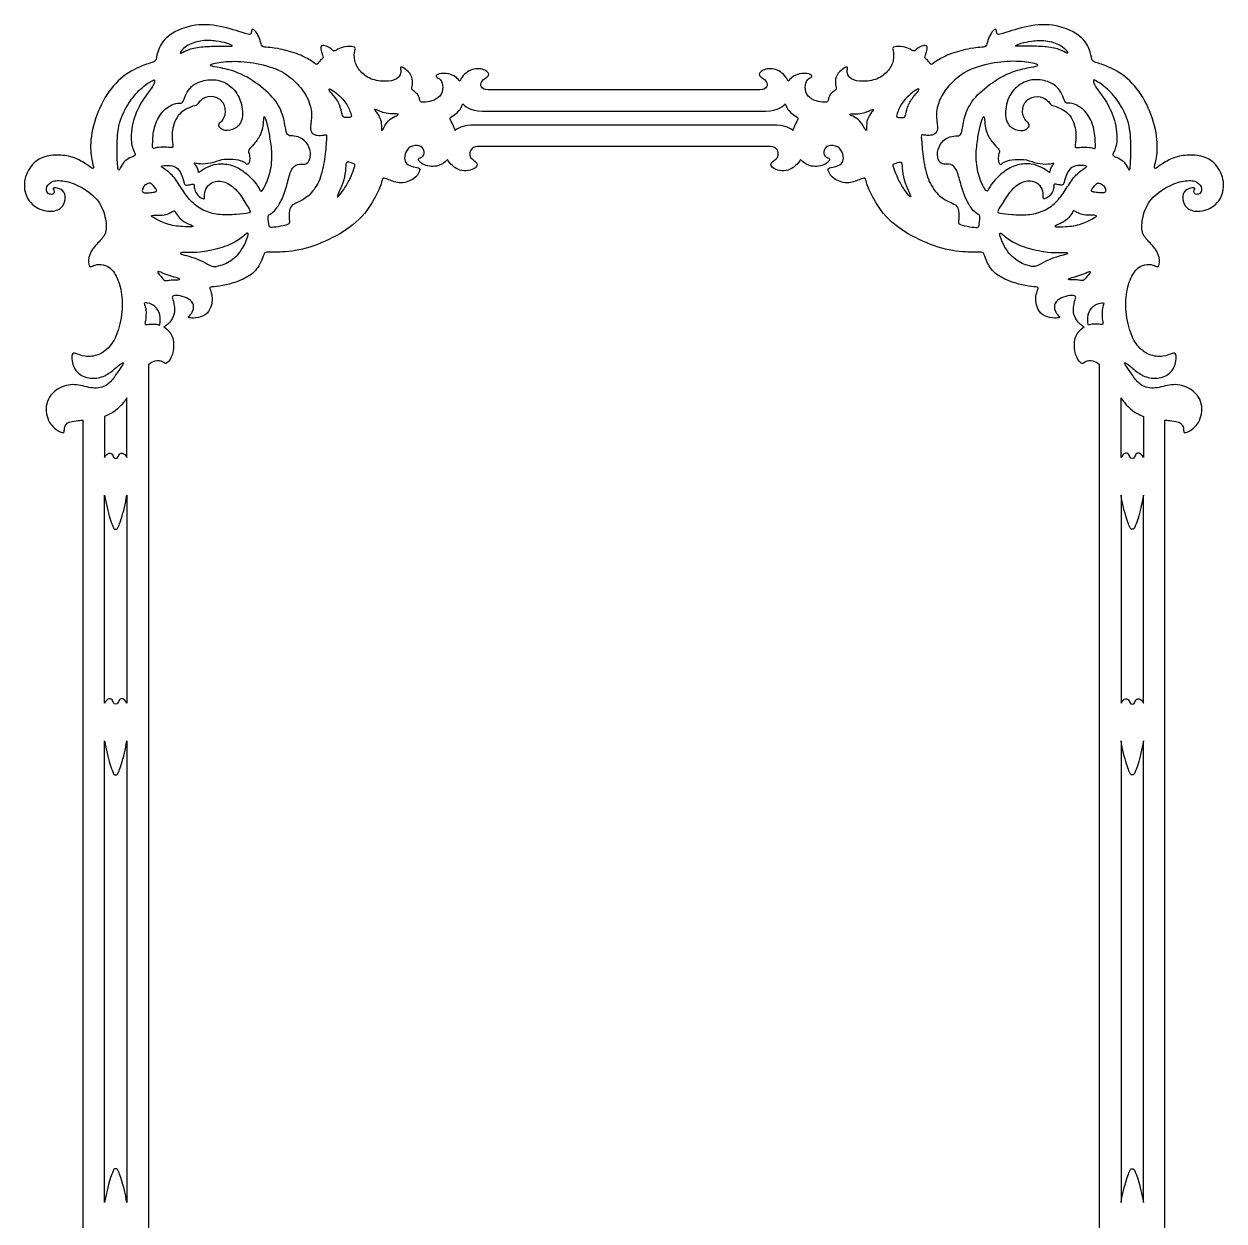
# Model space of a CAD drawing. Header units: millimetres. Extents: x -137 to 152, y -181 to 177.
# Drawn here: x -126.1 to -15.6, y -116.2 to -6 of the extents above; entities that cross this region are included whole.
import ezdxf

# ---------------------------------------------------------------- set-up
doc = ezdxf.new("R2010")
doc.units = ezdxf.units.MM
doc.header["$MEASUREMENT"] = 0
doc.layers.add('Layer 03', color=5, linetype='Continuous')

msp = doc.modelspace()

# ---------------------------------------------------------------- linework, layer by layer
at = {"layer": 'Layer 03'}
for p, q in [((-58.38, -12.02), (-83.38, -12.02)), ((-83.42, -14.01), (-58.34, -14.01)), ((-57.03, -15.27), (-84.73, -15.27)), ((-57.39, -17.26), (-84.36, -17.26)), ((-114.67, -37.33), (-114.67, -93.24)), ((-27.08, -93.24), (-27.08, -37.33)), ((-116.66, -45.9), (-116.66, -40.4)), ((-25.09, -45.9), (-25.09, -40.4)), ((-120.71, -42.44), (-120.71, -144.04)), ((-118.72, -42.1), (-118.72, -45.9)), ((-23.03, -42.1), (-23.03, -45.9)), ((-21.05, -144.04), (-21.05, -42.44)), ((-118.72, -68.52), (-118.72, -49.37)), ((-116.66, -49.37), (-116.66, -68.52)), ((-25.09, -49.37), (-25.09, -68.52)), ((-23.03, -68.52), (-23.03, -49.37)), ((-118.72, -93.24), (-118.72, -71.99)), ((-116.66, -71.99), (-116.66, -93.24)), ((-25.09, -71.99), (-25.09, -93.24)), ((-23.03, -93.24), (-23.03, -71.99)), ((-118.72, -114.49), (-118.72, -93.24)), ((-116.66, -93.24), (-116.66, -114.49)), ((-114.67, -93.24), (-114.67, -149.16)), ((-27.08, -149.16), (-27.08, -93.24)), ((-25.09, -93.24), (-25.09, -114.49)), ((-23.03, -114.49), (-23.03, -93.24))]:
    msp.add_line(p, q, dxfattribs=at)
for points, knots in [([(-86.01, -11.22), (-86.1, -11.1), (-86.46, -10.73), (-87.29, -10.44), (-88.16, -10.6), (-88.24, -10.84), (-87.73, -11.03), (-87.48, -11.77), (-87.74, -12.68), (-88.56, -13.1), (-89.4, -13.2), (-89.67, -13.14), (-89.73, -12.72), (-89.93, -12.34), (-90.4, -12.04), (-90.45, -11.9), (-90.28, -11.23), (-90.53, -10.47), (-91.28, -9.91), (-91.51, -9.9), (-91.39, -10.32), (-91.57, -10.95), (-92.45, -11.32), (-94.13, -11.18), (-95.21, -10.38), (-95.8, -9.31), (-95.66, -8.33), (-95.54, -8.09), (-96.36, -7.97), (-97.15, -8.21), (-97.55, -8.49), (-97.69, -8.42), (-98.13, -8.01), (-98.67, -7.92), (-98.84, -7.99), (-98.77, -8.54), (-98.59, -8.96), (-98.55, -9.09), (-98.93, -9.37), (-99.12, -9.69), (-99.22, -9.73), (-99.65, -9.35), (-100.92, -8.67), (-102.91, -8.16), (-103.96, -8.11), (-104.29, -8.04), (-104.41, -7.28), (-104.77, -6.67), (-105.1, -6.38), (-105.17, -6.53), (-105.22, -6.91), (-105.4, -6.99), (-107.7, -6.17), (-110.38, -5.87), (-112.94, -6.88), (-113.87, -8.37), (-113.94, -9.32), (-114.16, -9.5), (-115.46, -9.81), (-117.55, -11.03), (-119.12, -13.31), (-120.05, -16.08), (-120, -18.3), (-119.67, -19.22), (-119.82, -19.36), (-120.37, -18.86), (-121.48, -18.24), (-122.91, -17.96), (-124.44, -18.13), (-125.72, -19.07), (-126.35, -20.99), (-125.5, -22.78), (-123.85, -23.35), (-122.67, -23.05), (-122.21, -22.01), (-122.49, -21.21), (-123.3, -21.02), (-123.53, -21.12), (-123.37, -21.24), (-123.33, -21.53), (-123.56, -21.71), (-124.05, -21.57), (-124.13, -20.98), (-123.59, -20.34), (-122.24, -20.39), (-120.79, -20.95), (-119.15, -22.2), (-118.53, -23.98), (-118.56, -25.4), (-119.29, -26.03), (-120.26, -27.23), (-120.19, -28.22), (-120.02, -28.38), (-119.64, -28.14), (-118.87, -28.04), (-117.97, -28.51), (-117.29, -29.82), (-116.96, -31.87), (-117.4, -34.24), (-118.08, -35.62), (-119.22, -36.53), (-120.59, -36.66), (-121.47, -36.24), (-121.73, -36.23), (-121.79, -37.28), (-120.99, -38.49), (-119.39, -38.69), (-118.26, -38.18), (-117.44, -37.38), (-116.85, -37.03), (-117.1, -37.44), (-117.71, -38.3), (-118.43, -39.34), (-119.79, -39.62), (-121.28, -39.07), (-122.83, -39.28), (-124.26, -40.6), (-124.03, -42.67), (-122.86, -43.56), (-122.41, -43.63), (-122.44, -43.35), (-122.35, -42.81), (-121.88, -42.53), (-120.94, -42.46), (-120.71, -42.44)], [803.830174, 803.830174, 803.830174, 803.830174, 804.252581, 805.295616, 806.338651, 807.381686, 808.424721, 809.467756, 810.510791, 811.553825, 812.59686, 813.639895, 814.68293, 815.725965, 816.769, 817.812035, 818.85507, 819.898104, 820.941139, 821.984174, 823.027209, 824.070244, 825.113279, 826.156314, 827.199348, 828.242383, 829.285418, 830.328453, 831.371488, 832.414523, 833.457558, 834.500593, 835.543627, 836.586662, 837.629697, 838.672732, 839.715767, 840.758802, 841.801837, 842.844872, 843.887906, 844.930941, 845.973976, 847.017011, 848.060046, 849.103081, 850.146116, 851.189151, 852.232185, 853.27522, 854.318255, 855.36129, 856.404325, 857.44736, 858.490395, 859.53343, 860.576464, 861.619499, 862.662534, 863.705569, 864.748604, 865.791639, 866.834674, 867.877708, 868.920743, 869.963778, 871.006813, 872.049848, 873.092883, 874.135918, 875.178953, 876.221987, 877.265022, 878.308057, 879.351092, 880.394127, 881.437162, 882.480197, 883.523232, 884.566266, 885.609301, 886.652336, 887.695371, 888.738406, 889.781441, 890.824476, 891.867511, 892.910545, 893.95358, 894.996615, 896.03965, 897.082685, 898.12572, 899.168755, 900.21179, 901.254824, 902.297859, 903.340894, 904.383929, 905.426964, 906.469999, 907.513034, 908.556068, 909.599103, 910.642138, 911.685173, 912.728208, 913.771243, 914.814278, 915.857313, 916.900347, 917.943382, 918.986417, 920.029452, 921.072487, 922.115522, 923.158557, 924.201592, 925.244626, 926.287661, 927.330696, 928.373731, 929.416766, 929.722827, 929.722827, 929.722827, 929.722827]), ([(-21.05, -42.44), (-20.81, -42.46), (-19.88, -42.53), (-19.41, -42.81), (-19.32, -43.35), (-19.35, -43.63), (-18.89, -43.56), (-17.72, -42.67), (-17.49, -40.6), (-18.92, -39.28), (-20.47, -39.07), (-21.97, -39.62), (-23.33, -39.34), (-24.04, -38.3), (-24.65, -37.44), (-24.9, -37.03), (-24.32, -37.38), (-23.49, -38.18), (-22.36, -38.69), (-20.77, -38.49), (-19.96, -37.28), (-20.03, -36.23), (-20.29, -36.24), (-21.17, -36.66), (-22.54, -36.53), (-23.68, -35.62), (-24.35, -34.24), (-24.79, -31.87), (-24.46, -29.82), (-23.78, -28.51), (-22.88, -28.04), (-22.11, -28.14), (-21.73, -28.38), (-21.56, -28.22), (-21.49, -27.23), (-22.47, -26.03), (-23.19, -25.4), (-23.22, -23.98), (-22.61, -22.2), (-20.96, -20.95), (-19.52, -20.39), (-18.16, -20.34), (-17.62, -20.98), (-17.7, -21.57), (-18.19, -21.71), (-18.42, -21.53), (-18.39, -21.24), (-18.22, -21.12), (-18.45, -21.02), (-19.26, -21.21), (-19.54, -22.01), (-19.09, -23.05), (-17.91, -23.35), (-16.25, -22.78), (-15.41, -20.99), (-16.03, -19.07), (-17.32, -18.13), (-18.84, -17.96), (-20.27, -18.24), (-21.39, -18.86), (-21.93, -19.36), (-22.09, -19.22), (-21.76, -18.3), (-21.7, -16.08), (-22.63, -13.31), (-24.2, -11.03), (-26.29, -9.81), (-27.59, -9.5), (-27.81, -9.32), (-27.89, -8.37), (-28.81, -6.88), (-31.37, -5.87), (-34.06, -6.17), (-36.35, -6.99), (-36.53, -6.91), (-36.58, -6.53), (-36.66, -6.38), (-36.98, -6.67), (-37.34, -7.28), (-37.46, -8.04), (-37.79, -8.11), (-38.85, -8.16), (-40.84, -8.67), (-42.11, -9.35), (-42.54, -9.73), (-42.64, -9.69), (-42.83, -9.37), (-43.21, -9.09), (-43.17, -8.96), (-42.99, -8.54), (-42.92, -7.99), (-43.09, -7.92), (-43.63, -8.01), (-44.07, -8.42), (-44.21, -8.49), (-44.6, -8.21), (-45.39, -7.97), (-46.21, -8.09), (-46.1, -8.33), (-45.96, -9.31), (-46.54, -10.38), (-47.62, -11.18), (-49.3, -11.32), (-50.18, -10.95), (-50.36, -10.32), (-50.24, -9.9), (-50.48, -9.91), (-51.22, -10.47), (-51.48, -11.23), (-51.3, -11.9), (-51.35, -12.04), (-51.83, -12.34), (-52.02, -12.72), (-52.08, -13.14), (-52.35, -13.2), (-53.19, -13.1), (-54.02, -12.68), (-54.27, -11.77), (-54.03, -11.03), (-53.51, -10.84), (-53.59, -10.6), (-54.46, -10.44), (-55.29, -10.73), (-55.65, -11.1), (-55.75, -11.22)], [639.116494, 639.116494, 639.116494, 639.116494, 639.422555, 640.46559, 641.508625, 642.55166, 643.594695, 644.63773, 645.680764, 646.723799, 647.766834, 648.809869, 649.852904, 650.895939, 651.938974, 652.982009, 654.025043, 655.068078, 656.111113, 657.154148, 658.197183, 659.240218, 660.283253, 661.326288, 662.369322, 663.412357, 664.455392, 665.498427, 666.541462, 667.584497, 668.627532, 669.670567, 670.713601, 671.756636, 672.799671, 673.842706, 674.885741, 675.928776, 676.971811, 678.014846, 679.05788, 680.100915, 681.14395, 682.186985, 683.23002, 684.273055, 685.31609, 686.359124, 687.402159, 688.445194, 689.488229, 690.531264, 691.574299, 692.617334, 693.660369, 694.703403, 695.746438, 696.789473, 697.832508, 698.875543, 699.918578, 700.961613, 702.004648, 703.047682, 704.090717, 705.133752, 706.176787, 707.219822, 708.262857, 709.305892, 710.348927, 711.391961, 712.434996, 713.478031, 714.521066, 715.564101, 716.607136, 717.650171, 718.693206, 719.73624, 720.779275, 721.82231, 722.865345, 723.90838, 724.951415, 725.99445, 727.037484, 728.080519, 729.123554, 730.166589, 731.209624, 732.252659, 733.295694, 734.338729, 735.381763, 736.424798, 737.467833, 738.510868, 739.553903, 740.596938, 741.639973, 742.683008, 743.726042, 744.769077, 745.812112, 746.855147, 747.898182, 748.941217, 749.984252, 751.027287, 752.070321, 753.113356, 754.156391, 755.199426, 756.242461, 757.285496, 758.328531, 759.371566, 760.4146, 761.457635, 762.50067, 763.543705, 764.58674, 765.009147, 765.009147, 765.009147, 765.009147]), ([(-83.38, -12.02), (-84.12, -12.02), (-84.15, -11.1), (-83.13, -10.75), (-83.53, -10.15), (-84.88, -9.97), (-85.71, -10.67), (-85.97, -11.14), (-86.01, -11.22)], [796.920144, 796.920144, 796.920144, 796.920144, 798.25135, 799.582556, 800.913762, 802.244968, 803.576174, 803.830174, 803.830174, 803.830174, 803.830174]), ([(-55.75, -11.22), (-55.78, -11.14), (-56.05, -10.67), (-56.87, -9.97), (-58.22, -10.15), (-58.63, -10.75), (-57.6, -11.1), (-57.63, -12.02), (-58.38, -12.02)], [765.009147, 765.009147, 765.009147, 765.009147, 765.263147, 766.594353, 767.925559, 769.256765, 770.587971, 771.919177, 771.919177, 771.919177, 771.919177]), ([(-86.43, -15.76), (-86.48, -15.59), (-86.7, -15.09), (-86.97, -14.69), (-86.84, -14.52), (-86.11, -14.13), (-85.82, -13.57), (-85.73, -13.32)], [48.100717, 48.100717, 48.100717, 48.100717, 48.551882, 49.594917, 50.637952, 51.680987, 52.371553, 52.371553, 52.371553, 52.371553]), ([(-85.73, -13.32), (-85.72, -13.33), (-85.38, -13.68), (-84.85, -14.01), (-83.42, -14.01)], [-13.900994, -13.900994, -13.900994, -13.900994, -13.869933, -12.538727, -12.538727, -12.538727, -12.538727]), ([(-58.34, -14.01), (-56.91, -14.01), (-56.37, -13.68), (-56.03, -13.33), (-56.02, -13.32)], [12.538727, 12.538727, 12.538727, 12.538727, 13.869933, 13.900994, 13.900994, 13.900994, 13.900994]), ([(-56.02, -13.32), (-55.94, -13.57), (-55.64, -14.13), (-54.91, -14.52), (-54.78, -14.69), (-55.05, -15.09), (-55.27, -15.59), (-55.33, -15.76)], [13.900994, 13.900994, 13.900994, 13.900994, 14.591561, 15.634596, 16.677631, 17.720666, 18.17183, 18.17183, 18.17183, 18.17183]), ([(-87.13, -18.46), (-87.37, -18.72), (-88.05, -19.19), (-89.41, -19.01), (-89.92, -18.4), (-89.69, -18.29), (-89.23, -18.11), (-89.27, -17.4), (-89.89, -17.05), (-90.82, -17.31), (-91.15, -18.19), (-91.03, -18.77), (-90.51, -19.11), (-89.68, -19.19), (-89.66, -19.5), (-90.09, -20.25), (-91.45, -20.76), (-92.66, -20.26), (-93.11, -20.07), (-93.15, -20.43), (-93.43, -21.23), (-93.75, -21.84), (-94.08, -22.45), (-95.09, -24.07), (-97.67, -25.73), (-100.55, -26.87), (-103.05, -27.01), (-103.88, -26.96), (-104.05, -27.1), (-104.27, -27.93), (-105.1, -29.12), (-106.59, -29.74), (-107.85, -30.11), (-109.01, -30.17), (-109.06, -30.28), (-108.88, -30.67), (-108.75, -31.39), (-108.99, -32.32), (-109.54, -32.93), (-110.61, -33.09), (-111.08, -33), (-110.91, -32.85), (-110.59, -32.49), (-110.52, -32.14), (-110.52, -32.02)], [554.28838, 554.28838, 554.28838, 554.28838, 554.998059, 556.041094, 557.084129, 558.127164, 559.170199, 560.213234, 561.256269, 562.299303, 563.342338, 564.385373, 565.428408, 566.471443, 567.514478, 568.557513, 569.600548, 570.643582, 571.686617, 572.729652, 573.772687, 573.772687, 573.772687, 574.815722, 575.858757, 576.901792, 577.944827, 578.987861, 580.030896, 581.073931, 582.116966, 583.160001, 584.203036, 585.246071, 586.289105, 587.33214, 588.375175, 589.41821, 590.461245, 591.50428, 592.547315, 593.59035, 594.633384, 595.180746, 595.180746, 595.180746, 595.180746]), ([(-84.36, -17.26), (-84.97, -17.26), (-85.29, -18.24), (-84.49, -18.59), (-84.22, -19.16), (-85.82, -19.76), (-86.84, -18.96), (-87.11, -18.5), (-87.13, -18.46)], [547.530376, 547.530376, 547.530376, 547.530376, 548.861582, 550.192788, 551.523994, 552.8552, 554.186406, 554.28838, 554.28838, 554.28838, 554.28838]), ([(-54.62, -18.46), (-54.64, -18.5), (-54.92, -18.96), (-55.93, -19.76), (-57.53, -19.16), (-57.26, -18.59), (-56.46, -18.24), (-56.78, -17.26), (-57.39, -17.26)], [513.148403, 513.148403, 513.148403, 513.148403, 513.250377, 514.581583, 515.912788, 517.243994, 518.5752, 519.906406, 519.906406, 519.906406, 519.906406]), ([(-31.23, -32.02), (-31.23, -32.14), (-31.16, -32.49), (-30.84, -32.85), (-30.67, -33), (-31.14, -33.09), (-32.21, -32.93), (-32.77, -32.32), (-33, -31.39), (-32.88, -30.67), (-32.69, -30.28), (-32.75, -30.17), (-33.9, -30.11), (-35.16, -29.74), (-36.66, -29.12), (-37.49, -27.93), (-37.71, -27.1), (-37.87, -26.96), (-38.7, -27.01), (-41.2, -26.87), (-44.08, -25.73), (-46.67, -24.07), (-47.68, -22.45), (-48, -21.84), (-48.32, -21.23), (-48.6, -20.43), (-48.64, -20.07), (-49.1, -20.26), (-50.31, -20.76), (-51.67, -20.25), (-52.1, -19.5), (-52.08, -19.19), (-51.25, -19.11), (-50.73, -18.77), (-50.6, -18.19), (-50.93, -17.31), (-51.87, -17.05), (-52.48, -17.4), (-52.52, -18.11), (-52.06, -18.29), (-51.83, -18.4), (-52.34, -19.01), (-53.7, -19.19), (-54.38, -18.72), (-54.62, -18.46)], [472.256036, 472.256036, 472.256036, 472.256036, 472.803398, 473.846433, 474.889468, 475.932503, 476.975537, 478.018572, 479.061607, 480.104642, 481.147677, 482.190712, 483.233747, 484.276782, 485.319816, 486.362851, 487.405886, 488.448921, 489.491956, 490.534991, 491.578026, 492.621061, 493.664095, 493.664095, 493.664095, 494.70713, 495.750165, 496.7932, 497.836235, 498.87927, 499.922305, 500.96534, 502.008374, 503.051409, 504.094444, 505.137479, 506.180514, 507.223549, 508.266584, 509.309618, 510.352653, 511.395688, 512.438723, 513.148403, 513.148403, 513.148403, 513.148403]), ([(-113.65, -33.69), (-113.62, -33.58), (-113.54, -33.21), (-113.71, -32.2), (-114.43, -31.72), (-115.1, -31.59), (-115.06, -31.75), (-114.91, -32.14), (-114.9, -32.52), (-114.9, -32.61)], [41.853391, 41.853391, 41.853391, 41.853391, 42.576718, 43.619752, 44.662787, 45.705822, 46.748857, 47.791892, 48.078291, 48.078291, 48.078291, 48.078291]), ([(-110.52, -32.02), (-110.52, -31.91), (-110.59, -31.57), (-111.15, -31.14), (-111.98, -30.94), (-112.55, -31), (-112.44, -31.29), (-112.24, -32.08), (-112.3, -32.92), (-112.79, -33.56), (-113.15, -33.81), (-113.26, -33.87)], [60.150854, 60.150854, 60.150854, 60.150854, 60.646527, 61.689562, 62.732597, 63.775632, 64.818667, 65.861701, 66.904736, 67.947771, 68.435441, 68.435441, 68.435441, 68.435441]), ([(-28.49, -33.87), (-28.6, -33.81), (-28.97, -33.56), (-29.45, -32.92), (-29.52, -32.08), (-29.32, -31.29), (-29.2, -31), (-29.77, -30.94), (-30.6, -31.14), (-31.17, -31.57), (-31.23, -31.91), (-31.23, -32.02)], [463.971449, 463.971449, 463.971449, 463.971449, 464.459119, 465.502154, 466.545189, 467.588224, 468.631258, 469.674293, 470.717328, 471.760363, 472.256036, 472.256036, 472.256036, 472.256036]), ([(-28.1, -33.69), (-28.13, -33.58), (-28.21, -33.21), (-28.04, -32.2), (-27.32, -31.72), (-26.65, -31.59), (-26.69, -31.75), (-26.84, -32.14), (-26.85, -32.52), (-26.85, -32.61)], [41.853391, 41.853391, 41.853391, 41.853391, 42.576718, 43.619752, 44.662787, 45.705822, 46.748857, 47.791892, 48.078291, 48.078291, 48.078291, 48.078291]), ([(-114.9, -32.61), (-114.9, -32.83), (-114.95, -33.42), (-115.08, -33.7), (-114.48, -33.58), (-113.99, -33.59), (-113.69, -33.68), (-113.65, -33.69)], [37.835655, 37.835655, 37.835655, 37.835655, 38.59229, 39.635325, 40.67836, 41.721395, 41.853391, 41.853391, 41.853391, 41.853391]), ([(-26.85, -32.61), (-26.85, -32.83), (-26.81, -33.42), (-26.67, -33.7), (-27.27, -33.58), (-27.76, -33.59), (-28.06, -33.68), (-28.1, -33.69)], [37.835655, 37.835655, 37.835655, 37.835655, 38.59229, 39.635325, 40.67836, 41.721395, 41.853391, 41.853391, 41.853391, 41.853391]), ([(-113.26, -33.87), (-113.15, -33.93), (-112.78, -34.19), (-112.28, -34.95), (-112.4, -36.48), (-112.97, -37.3), (-113.19, -37.21), (-113.56, -36.93), (-114.27, -37), (-114.65, -37.31), (-114.67, -37.33)], [68.435441, 68.435441, 68.435441, 68.435441, 68.848412, 69.891447, 70.934482, 71.977517, 73.020552, 74.063586, 75.106621, 75.162594, 75.162594, 75.162594, 75.162594]), ([(-27.08, -37.33), (-27.1, -37.31), (-27.48, -37), (-28.19, -36.93), (-28.56, -37.21), (-28.79, -37.3), (-29.35, -36.48), (-29.47, -34.95), (-28.97, -34.19), (-28.6, -33.93), (-28.49, -33.87)], [457.244296, 457.244296, 457.244296, 457.244296, 457.300269, 458.343304, 459.386339, 460.429373, 461.472408, 462.515443, 463.558478, 463.971449, 463.971449, 463.971449, 463.971449]), ([(-116.66, -40.4), (-116.76, -40.55), (-117.3, -41.3), (-117.99, -41.85), (-118.72, -42.1)], [9.014637, 9.014637, 9.014637, 9.014637, 9.235606, 10.200129, 10.200129, 10.200129, 10.200129]), ([(-25.09, -40.4), (-25, -40.55), (-24.46, -41.3), (-23.76, -41.85), (-23.03, -42.1)], [9.014637, 9.014637, 9.014637, 9.014637, 9.235606, 10.200129, 10.200129, 10.200129, 10.200129]), ([(-118.72, -45.9), (-118.6, -45.64), (-118.26, -45.39), (-117.91, -45.64), (-117.91, -45.97), (-117.69, -45.97)], [14.000115, 14.000115, 14.000115, 14.000115, 15.024161, 16.269087, 17.514013, 17.514013, 17.514013, 17.514013]), ([(-117.69, -45.97), (-117.47, -45.97), (-117.47, -45.64), (-117.12, -45.39), (-116.78, -45.64), (-116.66, -45.9)], [0, 0, 0, 0, 1.244926, 2.489852, 3.513898, 3.513898, 3.513898, 3.513898]), ([(-24.06, -45.97), (-24.29, -45.97), (-24.29, -45.64), (-24.64, -45.39), (-24.98, -45.64), (-25.09, -45.9)], [0, 0, 0, 0, 1.244926, 2.489852, 3.513898, 3.513898, 3.513898, 3.513898]), ([(-23.03, -45.9), (-23.15, -45.64), (-23.49, -45.39), (-23.84, -45.64), (-23.84, -45.97), (-24.06, -45.97)], [14.000115, 14.000115, 14.000115, 14.000115, 15.024161, 16.269087, 17.514013, 17.514013, 17.514013, 17.514013]), ([(-118.72, -49.37), (-118.65, -49.76), (-118.39, -51.01), (-117.93, -52.36), (-117.84, -52.49), (-117.69, -52.49)], [39.657485, 39.657485, 39.657485, 39.657485, 40.206073, 41.450998, 42.695924, 42.695924, 42.695924, 42.695924]), ([(-117.69, -52.49), (-117.54, -52.49), (-117.45, -52.36), (-116.98, -51.01), (-116.73, -49.76), (-116.66, -49.37)], [42.695924, 42.695924, 42.695924, 42.695924, 43.94085, 45.185776, 45.734363, 45.734363, 45.734363, 45.734363]), ([(-24.06, -52.49), (-24.21, -52.49), (-24.3, -52.36), (-24.77, -51.01), (-25.03, -49.76), (-25.09, -49.37)], [42.695924, 42.695924, 42.695924, 42.695924, 43.94085, 45.185776, 45.734363, 45.734363, 45.734363, 45.734363]), ([(-23.03, -49.37), (-23.1, -49.76), (-23.36, -51.01), (-23.82, -52.36), (-23.92, -52.49), (-24.06, -52.49)], [39.657485, 39.657485, 39.657485, 39.657485, 40.206073, 41.450998, 42.695924, 42.695924, 42.695924, 42.695924]), ([(-117.69, -68.59), (-117.91, -68.59), (-117.91, -68.26), (-118.26, -68.01), (-118.6, -68.26), (-118.72, -68.52)], [16.990722, 16.990722, 16.990722, 16.990722, 18.235647, 19.480573, 20.50462, 20.50462, 20.50462, 20.50462]), ([(-116.66, -68.52), (-116.78, -68.26), (-117.12, -68.01), (-117.47, -68.26), (-117.47, -68.59), (-117.69, -68.59)], [13.476824, 13.476824, 13.476824, 13.476824, 14.50087, 15.745796, 16.990722, 16.990722, 16.990722, 16.990722]), ([(-25.09, -68.52), (-24.98, -68.26), (-24.64, -68.01), (-24.29, -68.26), (-24.29, -68.59), (-24.06, -68.59)], [13.476824, 13.476824, 13.476824, 13.476824, 14.50087, 15.745796, 16.990722, 16.990722, 16.990722, 16.990722]), ([(-24.06, -68.59), (-23.84, -68.59), (-23.84, -68.26), (-23.49, -68.01), (-23.15, -68.26), (-23.03, -68.52)], [16.990722, 16.990722, 16.990722, 16.990722, 18.235647, 19.480573, 20.50462, 20.50462, 20.50462, 20.50462]), ([(-118.72, -71.99), (-118.65, -72.38), (-118.39, -73.63), (-117.93, -74.98), (-117.84, -75.11), (-117.69, -75.11)], [14.818159, 14.818159, 14.818159, 14.818159, 15.366746, 16.611672, 17.856598, 17.856598, 17.856598, 17.856598]), ([(-117.69, -75.11), (-117.54, -75.11), (-117.45, -74.98), (-116.98, -73.63), (-116.73, -72.38), (-116.66, -71.99)], [17.856598, 17.856598, 17.856598, 17.856598, 19.101524, 20.34645, 20.895037, 20.895037, 20.895037, 20.895037]), ([(-24.06, -75.11), (-24.21, -75.11), (-24.3, -74.98), (-24.77, -73.63), (-25.03, -72.38), (-25.09, -71.99)], [17.856598, 17.856598, 17.856598, 17.856598, 19.101524, 20.34645, 20.895037, 20.895037, 20.895037, 20.895037]), ([(-23.03, -71.99), (-23.1, -72.38), (-23.36, -73.63), (-23.82, -74.98), (-23.92, -75.11), (-24.06, -75.11)], [14.818159, 14.818159, 14.818159, 14.818159, 15.366746, 16.611672, 17.856598, 17.856598, 17.856598, 17.856598]), ([(-117.69, -111.38), (-117.84, -111.38), (-117.93, -111.51), (-118.39, -112.85), (-118.65, -114.1), (-118.72, -114.49)], [-30.725466, -30.725466, -30.725466, -30.725466, -29.480541, -28.235615, -27.687028, -27.687028, -27.687028, -27.687028]), ([(-116.66, -114.49), (-116.73, -114.1), (-116.98, -112.85), (-117.45, -111.51), (-117.54, -111.38), (-117.69, -111.38)], [-33.763905, -33.763905, -33.763905, -33.763905, -33.215318, -31.970392, -30.725466, -30.725466, -30.725466, -30.725466]), ([(-25.09, -114.49), (-25.03, -114.1), (-24.77, -112.85), (-24.3, -111.51), (-24.21, -111.38), (-24.06, -111.38)], [-33.763905, -33.763905, -33.763905, -33.763905, -33.215318, -31.970392, -30.725466, -30.725466, -30.725466, -30.725466]), ([(-24.06, -111.38), (-23.92, -111.38), (-23.82, -111.51), (-23.36, -112.85), (-23.1, -114.1), (-23.03, -114.49)], [-30.725466, -30.725466, -30.725466, -30.725466, -29.480541, -28.235615, -27.687028, -27.687028, -27.687028, -27.687028])]:
    msp.add_open_spline(points, degree=3, knots=knots, dxfattribs=at)
for points in [[(-108.16, -8), (-108.6, -8), (-109.67, -8.04), (-111.03, -8.26), (-111.8, -8.77), (-111.75, -8.55), (-111.19, -7.88), (-109.68, -7.43), (-108.4, -7.52), (-107.4, -7.73), (-106.84, -7.99), (-107.06, -8.02), (-107.73, -8), (-108.16, -8)], [(-33.59, -8), (-33.16, -8), (-32.09, -8.04), (-30.73, -8.26), (-29.95, -8.77), (-30, -8.55), (-30.56, -7.88), (-32.07, -7.43), (-33.35, -7.52), (-34.36, -7.73), (-34.91, -7.99), (-34.7, -8.02), (-34.03, -8), (-33.59, -8)], [(-100.95, -11.52), (-101.32, -11.12), (-102.25, -10.25), (-104.74, -9.52), (-107.07, -9.33), (-108.95, -9.6), (-109.11, -9.84), (-108.21, -9.95), (-106.17, -10.43), (-103.93, -11.92), (-102.54, -13.46), (-102.08, -15.2), (-101.97, -16.19), (-101.6, -16.29), (-100.92, -16.27), (-100.08, -16.79), (-99.66, -17.8), (-99.86, -18.68), (-100.28, -18.94), (-100.77, -18.83), (-101.46, -19.08), (-101.78, -20.24), (-102.2, -21.82), (-102.84, -22.94), (-103.3, -23.42), (-103.63, -23.53), (-103.67, -23.73), (-103.57, -24.64), (-103.48, -24.71), (-102.82, -24.68), (-101.66, -24.42), (-101.69, -24.22), (-101.77, -23.31), (-101.56, -22.67), (-101.01, -22.42), (-99.94, -21.93), (-98.89, -20.54), (-98.46, -18.7), (-98.27, -16.61), (-98.24, -16.1), (-98.45, -16.21), (-99.17, -16.25), (-99.63, -16.08), (-99.83, -15.52), (-99.52, -14.32), (-99.98, -12.67), (-100.57, -11.92), (-100.95, -11.52)], [(-40.81, -11.52), (-40.43, -11.12), (-39.51, -10.25), (-37.02, -9.52), (-34.69, -9.33), (-32.8, -9.6), (-32.65, -9.84), (-33.54, -9.95), (-35.58, -10.43), (-37.82, -11.92), (-39.22, -13.46), (-39.68, -15.2), (-39.78, -16.19), (-40.15, -16.29), (-40.83, -16.27), (-41.68, -16.79), (-42.09, -17.8), (-41.9, -18.68), (-41.47, -18.94), (-40.98, -18.83), (-40.3, -19.08), (-39.98, -20.24), (-39.55, -21.82), (-38.91, -22.94), (-38.45, -23.42), (-38.12, -23.53), (-38.08, -23.73), (-38.18, -24.64), (-38.27, -24.71), (-38.94, -24.68), (-40.09, -24.42), (-40.07, -24.22), (-39.98, -23.31), (-40.19, -22.67), (-40.75, -22.42), (-41.82, -21.93), (-42.86, -20.54), (-43.29, -18.7), (-43.49, -16.61), (-43.51, -16.1), (-43.3, -16.21), (-42.59, -16.25), (-42.12, -16.08), (-41.92, -15.52), (-42.24, -14.32), (-41.77, -12.67), (-41.19, -11.92), (-40.81, -11.52)], [(-115.55, -12.1), (-115.93, -12.48), (-116.63, -13.38), (-117.54, -15.25), (-117.57, -17.75), (-117.53, -19.03), (-117.45, -19.52), (-117.3, -19.3), (-116.98, -18.65), (-116.38, -18.27), (-115.84, -18.1), (-115.94, -17.86), (-116.39, -16.85), (-116.1, -14.49), (-115.01, -12.65), (-114.29, -11.78), (-114.14, -11.41), (-114.06, -11.07), (-114.35, -11.15), (-115.17, -11.73), (-115.55, -12.1)], [(-112.59, -13.45), (-112.91, -13.62), (-113.65, -14.21), (-114.26, -15.65), (-114.29, -17.21), (-114.32, -17.49), (-113.91, -17.34), (-113.19, -17.26), (-112.46, -17.4), (-112.37, -17.26), (-112.61, -16.01), (-112.08, -14.23), (-110.64, -13.51), (-110.19, -13.47), (-110.06, -13.18), (-109.52, -12.65), (-108.39, -12.6), (-107.51, -13.39), (-107.61, -14.71), (-108.19, -15.09), (-108.26, -15.4), (-107.73, -15.88), (-106.62, -15.69), (-105.88, -14.77), (-106.11, -12.87), (-107.16, -11.47), (-108.65, -10.96), (-110.16, -11.29), (-110.92, -11.86), (-111.31, -12.65), (-111.54, -13.27), (-111.74, -13.24), (-112.27, -13.29), (-112.59, -13.45)], [(-97.48, -12.75), (-97.28, -13.02), (-96.94, -13.64), (-96.81, -14.55), (-96.6, -14.58), (-95.95, -14.58), (-95.97, -14.35), (-96.42, -13.2), (-97.34, -12.33), (-98.01, -11.86), (-98.11, -12.02), (-97.68, -12.48), (-97.48, -12.75)], [(-44.27, -12.75), (-44.47, -13.02), (-44.82, -13.64), (-44.94, -14.55), (-45.15, -14.58), (-45.8, -14.58), (-45.78, -14.35), (-45.33, -13.2), (-44.41, -12.33), (-43.74, -11.86), (-43.64, -12.02), (-44.08, -12.48), (-44.27, -12.75)], [(-29.16, -13.45), (-28.84, -13.62), (-28.1, -14.21), (-27.5, -15.65), (-27.46, -17.21), (-27.43, -17.49), (-27.85, -17.34), (-28.56, -17.26), (-29.29, -17.4), (-29.38, -17.26), (-29.14, -16.01), (-29.67, -14.23), (-31.11, -13.51), (-31.56, -13.47), (-31.69, -13.18), (-32.23, -12.65), (-33.36, -12.6), (-34.24, -13.39), (-34.14, -14.71), (-33.56, -15.09), (-33.5, -15.4), (-34.02, -15.88), (-35.14, -15.69), (-35.87, -14.77), (-35.65, -12.87), (-34.59, -11.47), (-33.1, -10.96), (-31.6, -11.29), (-30.84, -11.86), (-30.44, -12.65), (-30.21, -13.27), (-30.01, -13.24), (-29.48, -13.29), (-29.16, -13.45)], [(-26.21, -12.1), (-25.82, -12.48), (-25.12, -13.38), (-24.21, -15.25), (-24.19, -17.75), (-24.22, -19.03), (-24.3, -19.52), (-24.45, -19.3), (-24.77, -18.65), (-25.37, -18.27), (-25.91, -18.1), (-25.81, -17.86), (-25.36, -16.85), (-25.66, -14.49), (-26.74, -12.65), (-27.46, -11.78), (-27.61, -11.41), (-27.69, -11.07), (-27.41, -11.15), (-26.59, -11.73), (-26.21, -12.1)], [(-93.3, -14.03), (-93.19, -14.08), (-92.81, -14.22), (-92.02, -14.26), (-91.59, -14.24), (-91.73, -14.39), (-92.47, -14.67), (-92.94, -15.37), (-93.16, -15.84), (-93.25, -15.77), (-93.18, -14.95), (-93.56, -14.18), (-94.01, -13.76), (-93.53, -13.92), (-93.42, -13.98), (-93.3, -14.03)], [(-48.45, -14.03), (-48.57, -14.08), (-48.94, -14.22), (-49.73, -14.26), (-50.16, -14.24), (-50.02, -14.39), (-49.29, -14.67), (-48.81, -15.37), (-48.59, -15.84), (-48.51, -15.77), (-48.57, -14.95), (-48.19, -14.18), (-47.75, -13.76), (-48.23, -13.92), (-48.33, -13.98), (-48.45, -14.03)], [(-103.43, -16.73), (-103.36, -17.18), (-103.23, -18.23), (-103.51, -20.06), (-104.21, -21.41), (-104.37, -21.4), (-104.77, -20.54), (-106.02, -19.38), (-107.12, -18.88), (-108.43, -18.8), (-109.4, -19.16), (-109.96, -19.59), (-110.12, -19.69), (-110.11, -19.29), (-110.36, -18.97), (-110.56, -18.7), (-109.99, -18.9), (-108.92, -18.84), (-107.99, -18.42), (-106.83, -18.42), (-105.91, -18.6), (-105.61, -18.92), (-105.52, -18.93), (-105.36, -18.67), (-105.33, -18.16), (-105.48, -17.68), (-105.43, -17.51), (-104.85, -16.96), (-104.24, -16.01), (-104.09, -15.08), (-104.09, -14.45), (-103.93, -14.51), (-103.63, -15.5), (-103.5, -16.27), (-103.43, -16.73)], [(-84.73, -15.27), (-85.46, -15.27), (-86.02, -15.48), (-86.43, -15.76)], [(-55.33, -15.76), (-55.73, -15.48), (-56.29, -15.27), (-57.03, -15.27)], [(-38.32, -16.73), (-38.39, -17.18), (-38.52, -18.23), (-38.24, -20.06), (-37.54, -21.41), (-37.38, -21.4), (-36.98, -20.54), (-35.73, -19.38), (-34.63, -18.88), (-33.33, -18.8), (-32.36, -19.16), (-31.8, -19.59), (-31.63, -19.69), (-31.64, -19.29), (-31.4, -18.97), (-31.19, -18.7), (-31.76, -18.9), (-32.83, -18.84), (-33.76, -18.42), (-34.93, -18.42), (-35.84, -18.6), (-36.15, -18.92), (-36.24, -18.93), (-36.39, -18.67), (-36.43, -18.16), (-36.27, -17.68), (-36.32, -17.51), (-36.91, -16.96), (-37.51, -16.01), (-37.66, -15.08), (-37.67, -14.45), (-37.82, -14.51), (-38.12, -15.5), (-38.26, -16.27), (-38.32, -16.73)], [(-96.38, -18.69), (-96.28, -18.67), (-95.9, -18.78), (-95.6, -18.88), (-95.7, -19.17), (-96.11, -20.28), (-96.69, -21.24), (-97.24, -21.96), (-97.34, -21.86), (-96.95, -21.11), (-96.58, -20.07), (-96.48, -18.9), (-96.48, -18.71), (-96.38, -18.69)], [(-45.37, -18.69), (-45.47, -18.67), (-45.85, -18.78), (-46.15, -18.88), (-46.05, -19.17), (-45.64, -20.28), (-45.06, -21.24), (-44.51, -21.96), (-44.41, -21.86), (-44.8, -21.11), (-45.18, -20.07), (-45.28, -18.9), (-45.28, -18.71), (-45.37, -18.69)], [(-105.79, -22.36), (-106.02, -22), (-106.61, -21.07), (-107.82, -20.37), (-108.77, -20.44), (-109.39, -21), (-109.54, -21.7), (-109.46, -22.11), (-109.69, -22.07), (-110.31, -21.64), (-110.47, -21.1), (-110.46, -20.73), (-110.55, -20.68), (-110.99, -20.81), (-111.37, -20.8), (-111.41, -20.49), (-111.72, -19.51), (-112.24, -19.02), (-113.12, -18.95), (-113.67, -19.09), (-113.22, -19.25), (-112.24, -20.07), (-111.55, -21.28), (-110.7, -22.44), (-109.5, -23.26), (-108.09, -23.59), (-106.55, -23.52), (-105.34, -23.41), (-105.24, -23.24), (-105.56, -22.72), (-105.79, -22.36)], [(-35.96, -22.36), (-35.73, -22), (-35.14, -21.07), (-33.93, -20.37), (-32.99, -20.44), (-32.37, -21), (-32.22, -21.7), (-32.3, -22.11), (-32.06, -22.07), (-31.45, -21.64), (-31.28, -21.1), (-31.3, -20.73), (-31.2, -20.68), (-30.77, -20.81), (-30.38, -20.8), (-30.34, -20.49), (-30.03, -19.51), (-29.51, -19.02), (-28.63, -18.95), (-28.09, -19.09), (-28.53, -19.25), (-29.51, -20.07), (-30.21, -21.28), (-31.05, -22.44), (-32.25, -23.26), (-33.66, -23.59), (-35.2, -23.52), (-36.41, -23.41), (-36.52, -23.24), (-36.19, -22.72), (-35.96, -22.36)], [(-114.36, -20.72), (-114.27, -20.8), (-114.05, -21.05), (-113.88, -21.3), (-113.95, -21.39), (-114.19, -21.47), (-114.78, -21.53), (-115.2, -21.52), (-115.28, -21.29), (-115.1, -20.82), (-114.58, -20.56), (-114.45, -20.63), (-114.36, -20.72)], [(-27.39, -20.72), (-27.48, -20.8), (-27.7, -21.05), (-27.87, -21.3), (-27.81, -21.39), (-27.56, -21.47), (-26.98, -21.53), (-26.55, -21.52), (-26.48, -21.29), (-26.65, -20.82), (-27.17, -20.56), (-27.3, -20.63), (-27.39, -20.72)], [(-112.7, -23.37), (-112.84, -23.44), (-113.22, -23.59), (-113.91, -23.57), (-114.55, -23.59), (-114.18, -23.82), (-113.07, -24.44), (-111.46, -24.67), (-110.49, -24.66), (-110.58, -24.54), (-111.41, -24.22), (-112.01, -23.64), (-112.24, -23.16), (-112.38, -23.18), (-112.56, -23.3), (-112.7, -23.37)], [(-29.06, -23.37), (-28.92, -23.44), (-28.53, -23.59), (-27.85, -23.57), (-27.2, -23.59), (-27.57, -23.82), (-28.68, -24.44), (-30.29, -24.67), (-31.27, -24.66), (-31.17, -24.54), (-30.35, -24.22), (-29.74, -23.64), (-29.51, -23.16), (-29.37, -23.18), (-29.2, -23.3), (-29.06, -23.37)], [(-109.9, -26.97), (-109.44, -26.91), (-108.04, -26.68), (-106.41, -25.94), (-105.55, -25.17), (-105.42, -25.21), (-105.74, -26.25), (-106.69, -27.64), (-108.12, -28.28), (-108.8, -28.32), (-109, -28.2), (-109.96, -27.67), (-110.98, -27.33), (-111.79, -27.16), (-111.74, -26.98), (-110.82, -27.02), (-110.36, -27.02), (-109.9, -26.97)], [(-31.85, -26.97), (-32.32, -26.91), (-33.71, -26.68), (-35.35, -25.94), (-36.2, -25.17), (-36.33, -25.21), (-36.01, -26.25), (-35.06, -27.64), (-33.63, -28.28), (-32.95, -28.32), (-32.75, -28.2), (-31.79, -27.67), (-30.77, -27.33), (-29.96, -27.16), (-30.01, -26.98), (-30.93, -27.02), (-31.39, -27.02), (-31.85, -26.97)], [(-113.77, -28.75), (-113.67, -28.76), (-113.25, -28.99), (-112.47, -29.23), (-111.75, -29.42), (-111.74, -29.53), (-112.32, -29.51), (-112.83, -29.56), (-113.21, -29.66), (-113.41, -29.31), (-113.8, -28.93), (-113.86, -28.74), (-113.77, -28.75)], [(-27.99, -28.75), (-28.08, -28.76), (-28.51, -28.99), (-29.28, -29.23), (-30, -29.42), (-30.01, -29.53), (-29.43, -29.51), (-28.92, -29.56), (-28.54, -29.66), (-28.35, -29.31), (-27.95, -28.93), (-27.9, -28.74), (-27.99, -28.75)]]:
    msp.add_open_spline(points, degree=3, dxfattribs=at)

doc.saveas('drawing.dxf')
